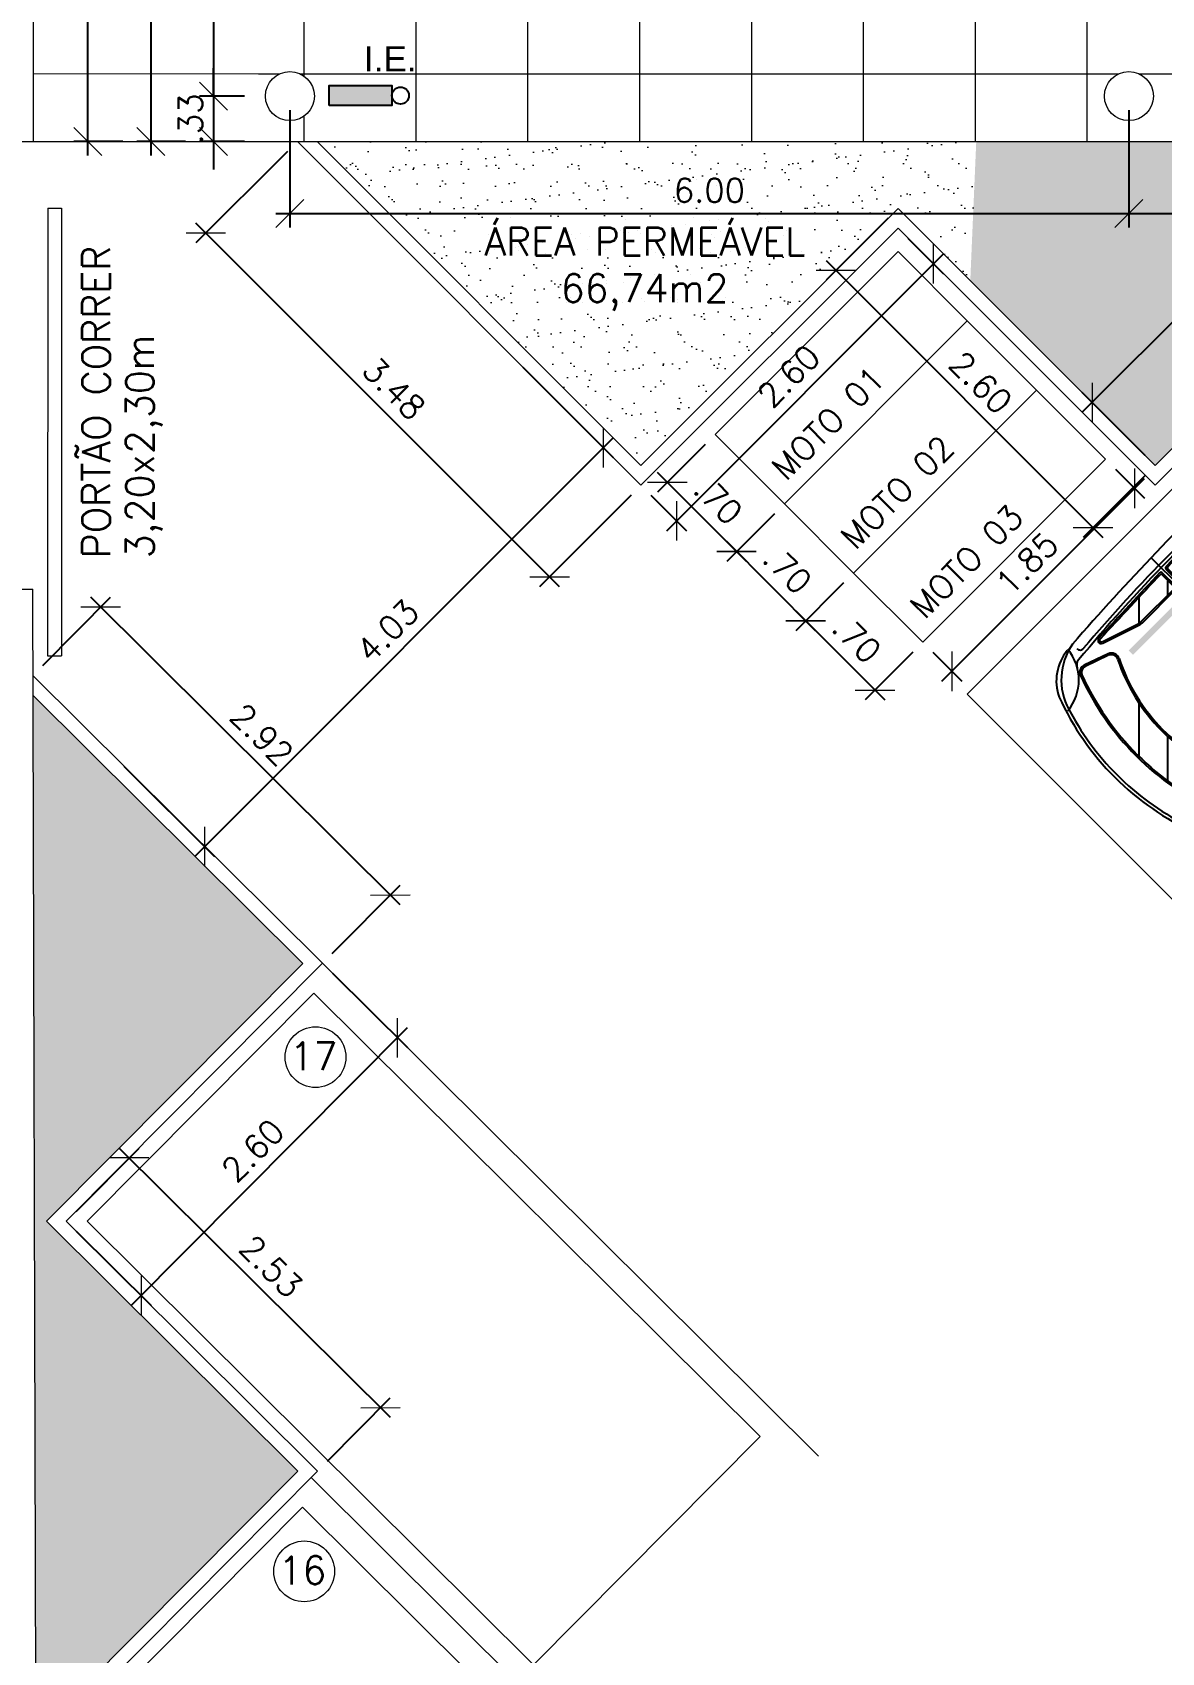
# Model space of a CAD drawing. Header units: millimetres. Extents: x 521 to 1055, y 261 to 520.
# Drawn here: x 530.06 to 538.13, y 475.91 to 487.5 of the extents above; entities that cross this region are included whole.
import ezdxf
from ezdxf.enums import TextEntityAlignment as Align

# ---------------------------------------------------------------- set-up
doc = ezdxf.new("R2010")
doc.units = ezdxf.units.MM
doc.linetypes.add('CONTINU', pattern=[0])
doc.layers.add('0.1', color=8, linetype='Continuous', lineweight=13)
doc.layers.add('layout', color=1, linetype='Continuous')
doc.layers.add('ppci', color=8, linetype='Continuous')
doc.styles.add('ROMANS', font='romans')
doc.styles.get("Standard").update_dxf_attribs({"font": 'romans.shx'})
doc.styles.add('STYLE1', font='sanss___.ttf')
doc.dimstyles.new('Fares Eng - 50', dxfattribs={"dimscale": 2, "dimtxt": 0.085, "dimasz": 0.1, "dimexe": 0.05, "dimexo": 0.05, "dimgap": 0.04, "dimtad": 1, "dimzin": 4, "dimdsep": 46, "dimtxsty": 'ROMANS', "dimblk1": 'OBLIQUE', "dimblk2": 'OBLIQUE', "dimsah": 1, "dimcen": 0.05, "dimdle": 0.05, "dimclrd": 8, "dimclre": 8, "dimclrt": 8, "dimaunit": 1, "dimadec": 0, "dimazin": 0, "dimtfac": 1, "dimtix": 1, "dimtmove": 2, "dimatfit": 0, "dimldrblk": 'OPEN90', "dimfxl": 1, "dimtolj": 1, "dimtzin": 0, "dimarcsym": 0})
pattern_1 = [(37.5, (-0.73825, 0), (-0.008000156, 0.24470662), [0, -0.19304, 0, -0.2159, 0, -0.206375]), (7.5, (-0.73825, 0), (0.22476164, 0.35841255), [0, -0.10414, 0, -0.17399, 0, -0.066675]), (327.5, (-0.89446, 0), (0.395496185, 0.00071859), [0, -0.0635, 0, -0.2286, 0, -0.29845]), (317.5, (-0.89446, 0), (0.38177823, 0.11146466), [0, -0.03175, 0, -0.14986, 0, -0.17145])]

# ---------------------------------------------------------------- blocks, each defined once
blk = doc.blocks.new('_OBLIQUE')
at = {"color": 0, "linetype": 'ByBlock'}
blk.add_line((-0.5, -0.5), (0.5, 0.5), dxfattribs=at)
blk = doc.blocks.new('*D2804')
at = {"layer": '0.1', "color": 8, "linetype": 'CONTINU', "lineweight": -2, "transparency": 16777216}
for p, q in [((531.898, 486.942), (531.898, 486.103)), ((537.898, 486.942), (537.898, 486.103)), ((531.798, 486.203), (537.998, 486.203))]:
    blk.add_line(p, q, dxfattribs=at)
at = {"layer": 'DEFPOINTS', "color": 0, "linetype": 'CONTINU', "lineweight": -2, "transparency": 16777216}
for p in [(531.898, 487.042), (537.898, 487.042), (537.898, 486.203)]:
    blk.add_point(p, dxfattribs=at)
at = {"layer": '0.1', "color": 8, "linetype": 'CONTINU', "lineweight": -2, "transparency": 16777216, "xscale": 0.2, "yscale": 0.2, "zscale": 0.2, "rotation": 180}
blk.add_blockref('_OBLIQUE', (531.898, 486.203), dxfattribs=at)
at = {"layer": '0.1', "color": 8, "linetype": 'CONTINU', "lineweight": -2, "transparency": 16777216, "xscale": 0.2, "yscale": 0.2, "zscale": 0.2}
blk.add_blockref('_OBLIQUE', (537.898, 486.203), dxfattribs=at)
at = {"layer": '0.1', "color": 8, "linetype": 'CONTINU', "transparency": 16777216, "insert": (534.898, 486.368), "char_height": 0.17, "attachment_point": 5, "style": 'ROMANS'}
blk.add_mtext('\\A1;6.00', dxfattribs=at)
blk = doc.blocks.new('_Open90')
at = {"color": 0, "linetype": 'ByBlock', "lineweight": -2}
for p, q in [((0, 0), (-1, 0)), ((-0.5, 0.5), (0, 0)), ((0, 0), (-0.5, -0.5))]:
    blk.add_line(p, q, dxfattribs=at)
blk = doc.blocks.new('*D2805')
at = {"layer": '0.1', "color": 8, "linetype": 'CONTINU', "lineweight": -2, "transparency": 16777216}
for p, q in [((537.898, 486.942), (537.898, 486.103)), ((543.898, 486.942), (543.898, 486.103)), ((537.798, 486.203), (543.998, 486.203))]:
    blk.add_line(p, q, dxfattribs=at)
at = {"layer": 'DEFPOINTS', "color": 0, "linetype": 'CONTINU', "lineweight": -2, "transparency": 16777216}
for p in [(537.898, 487.042), (543.898, 487.042), (543.898, 486.203)]:
    blk.add_point(p, dxfattribs=at)
at = {"layer": '0.1', "color": 8, "linetype": 'CONTINU', "lineweight": -2, "transparency": 16777216, "xscale": 0.2, "yscale": 0.2, "zscale": 0.2, "rotation": 180}
blk.add_blockref('_OBLIQUE', (537.898, 486.203), dxfattribs=at)
at = {"layer": '0.1', "color": 8, "linetype": 'CONTINU', "lineweight": -2, "transparency": 16777216, "xscale": 0.2, "yscale": 0.2, "zscale": 0.2}
blk.add_blockref('_OBLIQUE', (543.898, 486.203), dxfattribs=at)
at = {"layer": '0.1', "color": 8, "linetype": 'CONTINU', "transparency": 16777216, "insert": (540.898, 486.368), "char_height": 0.17, "attachment_point": 5, "style": 'ROMANS'}
blk.add_mtext('\\A1;6.00', dxfattribs=at)
blk = doc.blocks.new('*D2572')
at = {"layer": '0.1', "color": 8, "linetype": 'CONTINU', "lineweight": -2, "transparency": 16777216}
for p, q in [((531.352, 489.817), (531.352, 486.942)), ((531.573, 489.717), (531.252, 489.717)), ((531.573, 487.042), (531.252, 487.042))]:
    blk.add_line(p, q, dxfattribs=at)
at = {"layer": 'DEFPOINTS', "color": 0, "linetype": 'CONTINU', "lineweight": -2, "transparency": 16777216}
for p in [(531.673, 489.717), (531.352, 487.042), (531.673, 487.042)]:
    blk.add_point(p, dxfattribs=at)
at = {"layer": '0.1', "color": 8, "linetype": 'CONTINU', "lineweight": -2, "transparency": 16777216, "xscale": 0.2, "yscale": 0.2, "zscale": 0.2}
for p, rotation in [((531.352, 489.717), 90), ((531.352, 487.042), 270)]:
    blk.add_blockref('_OBLIQUE', p, dxfattribs=dict(at, rotation=rotation))
at = {"layer": '0.1', "color": 8, "linetype": 'CONTINU', "transparency": 16777216, "insert": (531.115, 488.379), "char_height": 0.17, "attachment_point": 5, "rotation": 90, "style": 'ROMANS'}
blk.add_mtext('\\A1;2.68', dxfattribs=at)
blk = doc.blocks.new('*D2573')
at = {"layer": '0.1', "color": 8, "linetype": 'CONTINU', "lineweight": -2, "transparency": 16777216}
for p, q in [((531.352, 487.042), (531.352, 487.242)), ((531.573, 487.042), (531.252, 487.042)), ((531.352, 487.042), (531.352, 486.717)), ((531.573, 486.717), (531.252, 486.717)), ((531.352, 486.717), (531.352, 486.517))]:
    blk.add_line(p, q, dxfattribs=at)
at = {"layer": 'DEFPOINTS', "color": 0, "linetype": 'CONTINU', "lineweight": -2, "transparency": 16777216}
for p in [(531.673, 487.042), (531.352, 486.717), (531.673, 486.717)]:
    blk.add_point(p, dxfattribs=at)
at = {"layer": '0.1', "color": 8, "linetype": 'CONTINU', "lineweight": -2, "transparency": 16777216, "xscale": 0.2, "yscale": 0.2, "zscale": 0.2}
for p, rotation in [((531.352, 487.042), 270), ((531.352, 486.717), 90)]:
    blk.add_blockref('_OBLIQUE', p, dxfattribs=dict(at, rotation=rotation))
at = {"layer": '0.1', "color": 8, "linetype": 'CONTINU', "transparency": 16777216, "insert": (531.187, 486.879), "char_height": 0.17, "attachment_point": 5, "rotation": 90, "style": 'ROMANS'}
blk.add_mtext('\\A1;.33', dxfattribs=at)
blk = doc.blocks.new('*D2579')
at = {"layer": '0.1', "color": 8, "linetype": 'CONTINU', "lineweight": -2, "transparency": 16777216}
for p, q in [((530.903, 489.817), (530.903, 486.617)), ((531.152, 489.717), (530.803, 489.717)), ((531.152, 486.717), (530.803, 486.717))]:
    blk.add_line(p, q, dxfattribs=at)
at = {"layer": 'DEFPOINTS', "color": 0, "linetype": 'CONTINU', "lineweight": -2, "transparency": 16777216}
for p in [(531.252, 489.717), (530.903, 486.717), (531.252, 486.717)]:
    blk.add_point(p, dxfattribs=at)
at = {"layer": '0.1', "color": 8, "linetype": 'CONTINU', "lineweight": -2, "transparency": 16777216, "xscale": 0.2, "yscale": 0.2, "zscale": 0.2}
for p, rotation in [((530.903, 489.717), 90), ((530.903, 486.717), 270)]:
    blk.add_blockref('_OBLIQUE', p, dxfattribs=dict(at, rotation=rotation))
at = {"layer": '0.1', "color": 8, "linetype": 'CONTINU', "transparency": 16777216, "insert": (530.627, 488.483), "char_height": 0.17, "attachment_point": 5, "rotation": 90, "style": 'ROMANS'}
blk.add_mtext('\\A1;3.00', dxfattribs=at)
blk = doc.blocks.new('*D2580')
at = {"layer": '0.1', "color": 8, "linetype": 'CONTINU', "lineweight": -2, "transparency": 16777216}
for p, q in [((530.453, 486.617), (530.453, 504.817)), ((530.703, 504.717), (530.353, 504.717)), ((530.703, 486.717), (530.353, 486.717))]:
    blk.add_line(p, q, dxfattribs=at)
at = {"layer": 'DEFPOINTS', "color": 0, "linetype": 'CONTINU', "lineweight": -2, "transparency": 16777216}
for p in [(530.453, 504.717), (530.803, 504.717), (530.803, 486.717)]:
    blk.add_point(p, dxfattribs=at)
at = {"layer": '0.1', "color": 8, "linetype": 'CONTINU', "lineweight": -2, "transparency": 16777216, "xscale": 0.2, "yscale": 0.2, "zscale": 0.2}
for p, rotation in [((530.453, 504.717), 90), ((530.453, 486.717), 270)]:
    blk.add_blockref('_OBLIQUE', p, dxfattribs=dict(at, rotation=rotation))
at = {"layer": '0.1', "color": 8, "linetype": 'CONTINU', "transparency": 16777216, "insert": (530.288, 495.717), "char_height": 0.17, "attachment_point": 5, "rotation": 90, "style": 'ROMANS'}
blk.add_mtext('\\A1;18.00', dxfattribs=at)
blk = doc.blocks.new('*D2995')
at = {"layer": '0.1', "color": 8, "linetype": 'CONTINU', "lineweight": -2, "transparency": 16777216}
for p, q in [((536.177, 486.169), (535.733, 485.725)), ((535.733, 485.866), (537.713, 483.886)), ((538.015, 484.33), (537.571, 483.886))]:
    blk.add_line(p, q, dxfattribs=at)
at = {"layer": 'DEFPOINTS', "color": 0, "linetype": 'CONTINU', "lineweight": -2, "transparency": 16777216}
for p in [(536.247, 486.239), (538.086, 484.401), (537.642, 483.957)]:
    blk.add_point(p, dxfattribs=at)
at = {"layer": '0.1', "color": 8, "linetype": 'CONTINU', "lineweight": -2, "transparency": 16777216, "xscale": 0.2, "yscale": 0.2, "zscale": 0.2}
for p, rotation in [((535.804, 485.796), 135.0000000000009), ((537.642, 483.957), 315.0000000000009)]:
    blk.add_blockref('_OBLIQUE', p, dxfattribs=dict(at, rotation=rotation))
at = {"layer": '0.1', "color": 8, "linetype": 'CONTINU', "transparency": 16777216, "insert": (536.839, 484.993), "char_height": 0.17, "attachment_point": 5, "rotation": 315, "style": 'ROMANS'}
blk.add_mtext('\\A1;2.60', dxfattribs=at)
blk = doc.blocks.new('*D2996')
at = {"layer": '0.1', "color": 8, "linetype": 'CONTINU', "lineweight": -2, "transparency": 16777216}
for p, q in [((537.565, 484.781), (539.545, 486.76)), ((539.854, 486.31), (539.403, 486.76)), ((538.015, 484.472), (537.565, 484.922))]:
    blk.add_line(p, q, dxfattribs=at)
at = {"layer": 'DEFPOINTS', "color": 0, "linetype": 'CONTINU', "lineweight": -2, "transparency": 16777216}
for p in [(539.474, 486.69), (539.924, 486.239), (538.086, 484.401)]:
    blk.add_point(p, dxfattribs=at)
at = {"layer": '0.1', "color": 8, "linetype": 'CONTINU', "lineweight": -2, "transparency": 16777216, "xscale": 0.2, "yscale": 0.2, "zscale": 0.2}
for p, rotation in [((539.474, 486.69), 44.99999999999735), ((537.635, 484.851), 224.9999999999974)]:
    blk.add_blockref('_OBLIQUE', p, dxfattribs=dict(at, rotation=rotation))
at = {"layer": '0.1', "color": 8, "linetype": 'CONTINU', "transparency": 16777216, "insert": (538.438, 485.887), "char_height": 0.17, "attachment_point": 5, "rotation": 45, "style": 'ROMANS'}
blk.add_mtext('\\A1;2.60', dxfattribs=at)
blk = doc.blocks.new('Car')
at = {"layer": 'layout', "color": 8}
for p, q in [((-44.4, -116.8), (-45.5, -110.7)), ((-42.5, -116.4), (-43.6, -110.2)), ((-41.1, -116), (-42, -109.8)), ((-39.1, -115.6), (-40.1, -109.4)), ((-37.2, -115.2), (-38.1, -108.9)), ((-35.8, -114.9), (-36.5, -108.6)), ((-33.8, -114.5), (-34.6, -108.2)), ((-31.8, -114.1), (-32.6, -107.8)), ((-30.4, -113.9), (-31, -107.6)), ((-28.4, -113.5), (-29, -107.4)), ((-26.4, -113.2), (-27.1, -107.2)), ((-25, -113), (-25.5, -107)), ((-23, -112.8), (-23.5, -106.4)), ((-21.2, -112.5), (-21.3, -106.1)), ((-19.2, -112.3), (-19.3, -105.9)), ((-17.2, -112.1), (-17.4, -105.7)), ((-15.7, -111.9), (-15.7, -105.5)), ((-13.7, -111.8), (-13.7, -105.3)), ((-11.7, -111.6), (-11.7, -105.2)), ((-9.7, -111.5), (-9.7, -105.1)), ((-7.7, -111.4), (-7.7, -105)), ((-5.7, -111.3), (-5.7, -104.9)), ((-3.7, -111.3), (-3.7, -104.8)), ((3.7, -111.3), (3.7, -104.8)), ((5.7, -111.3), (5.7, -104.9)), ((7.7, -111.4), (7.7, -105)), ((9.7, -111.5), (9.7, -105.1)), ((11.7, -111.6), (11.7, -105.2)), ((13.7, -111.8), (13.7, -105.3)), ((15.7, -111.9), (15.7, -105.5)), ((17.2, -112.1), (17.4, -105.7)), ((19.2, -112.3), (19.3, -105.9)), ((21.2, -112.5), (21.3, -106.1)), ((23, -112.8), (23.5, -106.4)), ((25, -113), (25.5, -107)), ((26.4, -113.2), (27.1, -107.2)), ((28.4, -113.5), (29, -107.4)), ((30.4, -113.9), (31, -107.6)), ((31.8, -114.1), (32.6, -107.8)), ((33.8, -114.5), (34.6, -108.2)), ((35.8, -114.9), (36.5, -108.6)), ((37.2, -115.2), (38.1, -108.9)), ((39.1, -115.6), (40.1, -109.4)), ((41.1, -116), (42, -109.8)), ((42.5, -116.4), (43.6, -110.2)), ((44.4, -116.8), (45.5, -110.7)), ((25.2, -163.1), (-22.1, -115.7)), ((39.6, -148.7), (5.2, -114.3)), ((63.1, -148), (32.6, -117.5)), ((-53.8, -202.9), (-70.4, -128.8)), ((-15.9, -179.3), (-66, -129.1)), ((-8.4, -174.6), (-58.2, -124.8)), ((53.8, -202.9), (70.4, -128.8)), ((-70.4, -149.4), (-70.5, -140)), ((-69.4, -149.1), (-69.5, -139.9)), ((-68.4, -148.9), (-68.7, -139.9)), ((-67.3, -131.9), (-57, -183.8)), ((-66.3, -131.7), (-56.1, -183.6)), ((56.1, -183.6), (66.3, -131.7)), ((57, -183.8), (67.3, -131.9)), ((68.4, -148.9), (68.7, -139.9)), ((69.4, -149.1), (69.5, -139.9)), ((70.4, -149.4), (70.5, -140)), ((-72.4, -154), (-71.3, -150.4)), ((-71.4, -149.7), (-71.5, -143.3)), ((72.4, -154), (71.3, -150.4)), ((71.4, -149.7), (71.5, -143.3)), ((-86.3, -160.6), (-73.2, -154.7)), ((-56.9, -198.5), (-67, -155.8)), ((-55.9, -198.3), (-66, -155.6)), ((55.9, -198.3), (66, -155.6)), ((56.9, -198.5), (67, -155.8)), ((86.3, -160.6), (73.2, -154.7)), ((44.8, -182.6), (43.4, -181.3)), ((-56.8, -200.2), (-68.8, -188.2)), ((-56.8, -237.2), (-56.8, -199.5)), ((-55.8, -237.2), (-55.8, -199.5)), ((55.8, -237.2), (55.8, -199.5)), ((56.8, -237.2), (56.8, -199.5)), ((69.3, -207.1), (57.6, -195.4)), ((-53.8, -238.7), (-53.8, -203.1)), ((53.8, -238.7), (53.8, -203.1)), ((-56.8, -227.8), (-69.3, -215.2)), ((-80.7, -239.7), (-54.8, -239.7)), ((-68.3, -237.2), (-69.2, -236.3)), ((-69.1, -237.2), (-56.8, -237.2)), ((-69.1, -238.2), (-56.8, -238.2)), ((-56.8, -241.4), (-69, -241.4)), ((80.7, -239.7), (54.8, -239.7)), ((69.1, -237.2), (56.8, -237.2)), ((69.1, -238.2), (56.8, -238.2)), ((56.8, -241.4), (69, -241.4)), ((-56.8, -242.4), (-69, -242.4)), ((-56.8, -248.7), (-62.9, -242.6)), ((-56.8, -272.4), (-56.8, -242.4)), ((-55.8, -272.4), (-55.8, -242.4)), ((55.8, -272.4), (55.8, -242.4)), ((56.8, -242.4), (69, -242.4)), ((56.8, -272.4), (56.8, -242.4)), ((68.3, -263.5), (56.8, -251.9)), ((-57, -273.8), (-68.3, -262.5)), ((-65.1, -298.3), (-57, -273.6)), ((-64.2, -298.6), (-56, -273.9)), ((64.2, -298.6), (56, -273.9)), ((65.1, -298.3), (57, -273.6)), ((-57.2, -300.9), (-62.7, -316.3)), ((-56.3, -301.3), (-61.8, -316.6)), ((61.9, -318.8), (44.9, -301.8)), ((61.8, -316.6), (56.3, -301.3)), ((62.7, -316.3), (57.2, -300.9)), ((1.6, -332.4), (-21.8, -309)), ((25.1, -330.6), (5.5, -311)), ((42.5, -327), (25.2, -309.8))]:
    blk.add_line(p, q, dxfattribs=at)
for centre, radius, start, end in [((-7.8, -326.7), 326.8, 88.6351, 95.7726), ((7.8, -326.7), 326.8, 84.2274, 91.3649), ((-34.3, -38.3), 32.9, 86.5625, 164.4958), ((-69, 10.4), 40, 274.3393, 336.719), ((-25.6, -41.2), 42.5, 111.779, 161.6544), ((122.7, -124.6), 188.5, 142.4297, 176.6237), ((155.6, -136.8), 222.3, 145.0929, 173.9605), ((-40.2, -4.5), 3, 97.674, 111.779), ((-10, -339.3), 334.6, 88.282, 93.8135), ((10.1, 328.4), 336.5, 262.7695, 268.2851), ((10, -339.3), 334.6, 86.1865, 91.718), ((-10.1, 328.4), 336.5, 271.7149, 277.2305), ((-155.6, -136.8), 222.3, 6.0395, 34.9071), ((-122.7, -124.6), 188.5, 3.3763, 37.5703), ((69, 10.4), 40, 203.281, 265.6607), ((34.3, -38.3), 32.9, 15.5042, 93.4375), ((40.2, -4.5), 3, 68.221, 82.326), ((25.6, -41.2), 42.5, 18.3456, 68.221), ((866.8, -205.6), 949.5, 169.2081, 175.3433), ((-866.8, -205.6), 949.5, 4.6567, 10.7919), ((0.5, -286.5), 183.7, 90, 115.0781), ((-0.5, -286.5), 183.7, 64.9219, 90), ((-77.8, -119.2), 1, 174.7727, 295.0781), ((-64.4, -113.6), 1, 172.7258, 290.5969), ((0, -280.4), 167.2, 90.0065, 112.6232), ((0, -280.4), 166.2, 90.0085, 112.6252), ((0, -280.4), 167.2, 67.3768, 89.9935), ((0, -280.4), 166.2, 67.3768, 89.9935), ((64.4, -113.6), 1, 249.4031, 7.2742), ((77.8, -119.2), 1, 244.9219, 5.2273), ((1565.6, -198.2), 1646.7, 177.6205, 178.0972), ((-75, -129.5), 4.65, 8.7491, 183.5185), ((-62.4, -130.8), 5, 111.9536, 193.3017), ((-62.4, -130.8), 4, 111.9536, 193.5543), ((62.4, -130.8), 4.01, 346.5287, 68.1294), ((62.4, -130.8), 5, 346.6983, 68.0464), ((75, -129.5), 4.65, 356.4815, 171.2509), ((-1565.6, -198.2), 1646.7, 1.9028, 2.3795), ((-67, -159.1), 20.4, 115.2032, 181.9349), ((-74.5, -143.4), 3, 0.889, 115.2032), ((-72.5, -140.1), 1, 0.889, 98.0676), ((-71.5, -140), 1, 0.889, 95.2234), ((-70.5, -139.9), 1, 0.889, 92.3899), ((-69.7, -139.9), 1, 2.0031, 90.1843), ((69.7, -139.9), 1, 89.8157, 177.9969), ((70.5, -139.9), 1, 87.6101, 179.111), ((71.5, -140), 1, 84.7766, 179.111), ((72.5, -140.1), 1, 81.9324, 179.111), ((74.5, -143.4), 3, 64.7968, 179.111), ((67, -159.1), 20.4, 358.0651, 64.7968), ((-94.9, -128.7), 32, 283.4706, 317.3927), ((940.7, -224.1), 1014.7, 175.8385, 184.8151), ((936.4, -221.1), 1008.4, 175.9397, 185.4333), ((-72.4, -149.7), 1, 287.9404, 0.889), ((-71.4, -149.4), 1, 285.265, 0.889), ((-70.4, -149.1), 1, 282.6212, 0.889), ((-69.4, -148.9), 1, 280.1196, 2.0031), ((-936.4, -221.1), 1008.4, 354.5667, 4.0603), ((69.4, -148.9), 1, 177.9969, 259.8804), ((70.4, -149.1), 1, 179.111, 257.3788), ((71.4, -149.4), 1, 179.111, 254.735), ((-940.7, -224.1), 1014.7, 355.1849, 4.1615), ((94.9, -128.7), 32, 222.6073, 256.5294), ((72.4, -149.7), 1, 179.111, 252.0596), ((-86.5, -159.6), 1, 193.8166, 282.2331), ((1565.6, -198.2), 1646.7, 178.6017, 183.9759), ((770.4, -218.9), 840.8, 175.6929, 181.2505), ((770.4, -218.9), 839.8, 175.6943, 181.2501), ((-67, -155.8), 1, 13.3017, 174.5453), ((67, -155.8), 1, 5.4547, 166.6983), ((-770.4, -218.9), 839.8, 358.7499, 4.3057), ((-770.4, -218.9), 840.8, 358.7495, 4.3071), ((73.4, -153.7), 1, 196.4299, 257.7669), ((-1565.6, -198.2), 1646.7, 356.0241, 1.3983), ((86.5, -159.6), 1, 257.7669, 346.1834), ((0, -345), 166.5, 90, 107.8184), ((0, -345), 165.5, 90, 107.8184), ((0, -345), 166.5, 72.1816, 90), ((0, -345), 165.5, 72.1816, 90), ((-52.2, -182.7), 5, 193.3017, 287.8184), ((-52.2, -182.7), 4, 193.5543, 287.8184), ((52.2, -182.7), 5, 252.1816, 346.6983), ((52.2, -182.7), 4, 252.1816, 346.4457), ((-60.8, -199.5), 4, 360, 13.3017), ((-60.8, -199.5), 5, 0, 13.3017), ((60.8, -199.5), 5, 166.6983, 180), ((60.8, -199.5), 4, 166.6983, 180), ((-54.8, -203.1), 1, 0, 13.3017), ((54.8, -203.1), 1, 166.6983, 180), ((-69.1, -237.2), 1, 181.5835, 270), ((-69, -242.4), 1, 90, 181.1066), ((-56.8, -237.2), 1, 270, 0), ((-56.8, -242.4), 1, 0, 90), ((-54.8, -238.7), 1, 270, 0), ((54.8, -238.7), 1, 180, 270), ((56.8, -237.2), 1, 180, 270), ((56.8, -242.4), 1, 90, 180), ((69, -242.4), 1, 358.8934, 90), ((69.1, -237.2), 1, 270, 358.4165), ((9004.6, 48.7), 9079.4, 181.83701, 182.18864), ((9004.6, 48.7), 9078.4, 181.83709, 182.18858), ((-9004.6, 48.7), 9078.4, 357.81142, 358.16291), ((-9004.6, 48.7), 9079.4, 357.81136, 358.16299), ((-60.8, -272.4), 4, 341.6525, 360), ((-60.8, -272.4), 5, 341.6525, 360), ((60.8, -272.4), 5, 180, 198.3475), ((60.8, -272.4), 4, 180, 198.3475), ((-66.1, -298), 2, 183.0738, 341.6525), ((-66.1, -298), 1, 183.4405, 341.6525), ((-52.5, -302.6), 5, 63.1357, 160.3462), ((-52.5, -302.6), 4, 63.1357, 160.3462), ((0, -198.9), 112.2, 243.1357, 270), ((0, -198.9), 111.2, 243.1357, 270), ((0, -198.9), 111.2, 270, 296.8643), ((0, -198.9), 112.2, 270, 296.8643), ((52.5, -302.6), 5, 19.6538, 116.8643), ((52.5, -302.6), 4, 19.6538, 116.8643), ((66.1, -298), 2, 198.3475, 356.9262), ((66.1, -298), 1, 198.3475, 356.5595), ((-73.3, -309.4), 3, 270, 5.5819), ((73.3, -309.4), 3, 174.4181, 270), ((-39.1, -305.6), 38.6, 190.1502, 253.6248), ((-79.7, -346.5), 30, 5.2584, 84.7128), ((-46.8, -314.4), 30, 185.5819, 244.441), ((-62.6, -316.1), 5, 185.4333, 247.7979), ((-58, -317.9), 5, 160.3462, 249.5059), ((-58, -317.9), 4, 160.3462, 249.5059), ((0, -162.8), 169.6, 249.5059, 270), ((0, -162.8), 169.6, 270, 290.4941), ((79.7, -346.5), 30, 95.2872, 174.7416), ((39.1, -305.6), 38.6, 286.3752, 349.8498), ((58, -317.9), 4, 290.4941, 19.6538), ((58, -317.9), 5, 290.4941, 19.6538), ((46.8, -314.4), 30, 295.559, 354.4181), ((62.6, -316.1), 5, 292.2021, 354.5667), ((0, -162.8), 170.6, 249.5059, 270), ((0, -162.8), 170.6, 270, 290.4941), ((0, -181.6), 170.6, 249.5059, 270), ((0, -181.6), 168.6, 252.2391, 270), ((0, -181.6), 170.6, 270, 290.4941), ((0, -181.6), 168.6, 270, 287.7609)]:
    blk.add_arc(centre, radius, start, end, dxfattribs=at)
for points in [[(-49.6, -290.4), (-45.8, -290.4), (-49.6, -194), (-45.8, -194)], [(49.6, -290.4), (45.8, -290.4), (49.6, -194), (45.8, -194)]]:
    blk.add_solid(points, dxfattribs=at)
blk = doc.blocks.new('ÁREA')
for p in [(0.00005, 0.003762), (0, 0)]:
    blk.add_attdef('COMPARTIMENTO', text='', height=0.0025).set_placement(p, align=Align.CENTER)
at = {"color": 1}
for p in [(-0.00005, -0.003762), (-0.000099, -0.007523)]:
    blk.add_attdef('ÁREA', text='', height=0.002, dxfattribs=at).set_placement(p, align=Align.CENTER)
blk = doc.blocks.new('*D3026')
at = {"layer": '0.1', "color": 8, "linetype": 'CONTINU', "lineweight": -2, "transparency": 16777216}
for p, q in [((536.318, 486.027), (536.573, 485.772)), ((534.593, 483.934), (536.573, 485.914)), ((534.48, 484.189), (534.734, 483.934))]:
    blk.add_line(p, q, dxfattribs=at)
at = {"layer": 'DEFPOINTS', "color": 0, "linetype": 'CONTINU', "lineweight": -2, "transparency": 16777216}
for p in [(536.247, 486.098), (536.502, 485.843), (534.409, 484.259)]:
    blk.add_point(p, dxfattribs=at)
at = {"layer": '0.1', "color": 8, "linetype": 'CONTINU', "lineweight": -2, "transparency": 16777216, "xscale": 0.2, "yscale": 0.2, "zscale": 0.2}
for p, rotation in [((536.502, 485.843), 44.99999999999735), ((534.664, 484.005), 224.9999999999974)]:
    blk.add_blockref('_OBLIQUE', p, dxfattribs=dict(at, rotation=rotation))
at = {"layer": '0.1', "color": 8, "linetype": 'CONTINU', "transparency": 16777216, "insert": (535.466, 485.041), "char_height": 0.17, "attachment_point": 5, "rotation": 45, "style": 'ROMANS'}
blk.add_mtext('\\A1;2.60', dxfattribs=at)
blk = doc.blocks.new('*D3027')
at = {"layer": '0.1', "color": 8, "linetype": 'CONTINU', "lineweight": -2, "transparency": 16777216}
for p, q in [((531.881, 486.646), (531.226, 485.992)), ((533.825, 483.534), (531.226, 486.133)), ((534.338, 484.189), (533.684, 483.534))]:
    blk.add_line(p, q, dxfattribs=at)
at = {"layer": 'DEFPOINTS', "color": 0, "linetype": 'CONTINU', "lineweight": -2, "transparency": 16777216}
for p in [(531.951, 486.717), (531.297, 486.063), (534.409, 484.259)]:
    blk.add_point(p, dxfattribs=at)
at = {"layer": '0.1', "color": 8, "linetype": 'CONTINU', "lineweight": -2, "transparency": 16777216, "xscale": 0.2, "yscale": 0.2, "zscale": 0.2}
for p, rotation in [((531.297, 486.063), 134.9999999999954), ((533.755, 483.605), 314.9999999999954)]:
    blk.add_blockref('_OBLIQUE', p, dxfattribs=dict(at, rotation=rotation))
at = {"layer": '0.1', "color": 8, "linetype": 'CONTINU', "transparency": 16777216, "insert": (532.642, 484.951), "char_height": 0.17, "attachment_point": 5, "rotation": 315, "style": 'ROMANS'}
blk.add_mtext('\\A1;3.48', dxfattribs=at)
blk = doc.blocks.new('*D3028')
at = {"layer": '0.1', "color": 8, "linetype": 'CONTINU', "lineweight": -2, "transparency": 16777216}
for p, q in [((533.564, 485.104), (534.211, 484.457)), ((531.217, 481.604), (534.211, 484.598)), ((530.711, 482.251), (531.358, 481.604))]:
    blk.add_line(p, q, dxfattribs=at)
at = {"layer": 'DEFPOINTS', "color": 0, "linetype": 'CONTINU', "lineweight": -2, "transparency": 16777216}
for p in [(533.494, 485.175), (534.141, 484.528), (530.641, 482.322)]:
    blk.add_point(p, dxfattribs=at)
at = {"layer": '0.1', "color": 8, "linetype": 'CONTINU', "lineweight": -2, "transparency": 16777216, "xscale": 0.2, "yscale": 0.2, "zscale": 0.2}
for p, rotation in [((534.141, 484.528), 44.99999999999429), ((531.288, 481.675), 224.9999999999943)]:
    blk.add_blockref('_OBLIQUE', p, dxfattribs=dict(at, rotation=rotation))
at = {"layer": '0.1', "color": 8, "linetype": 'CONTINU', "transparency": 16777216, "insert": (532.597, 483.218), "char_height": 0.17, "attachment_point": 5, "rotation": 45, "style": 'ROMANS'}
blk.add_mtext('\\A1;4.03', dxfattribs=at)
blk = doc.blocks.new('*D3029')
at = {"layer": '0.1', "color": 8, "linetype": 'CONTINU', "lineweight": -2, "transparency": 16777216}
for p, q in [((530.13, 482.97), (530.615, 483.458)), ((532.687, 481.258), (530.474, 483.458)), ((532.201, 480.912), (532.686, 481.4))]:
    blk.add_line(p, q, dxfattribs=at)
at = {"layer": 'DEFPOINTS', "color": 0, "linetype": 'CONTINU', "lineweight": -2, "transparency": 16777216}
for p in [(530.545, 483.387), (530.059, 482.899), (532.131, 480.841)]:
    blk.add_point(p, dxfattribs=at)
at = {"layer": '0.1', "color": 8, "linetype": 'CONTINU', "lineweight": -2, "transparency": 16777216, "xscale": 0.2, "yscale": 0.2, "zscale": 0.2}
for p, rotation in [((530.545, 483.387), 135.1790385822002), ((532.616, 481.329), 315.1790385822002)]:
    blk.add_blockref('_OBLIQUE', p, dxfattribs=dict(at, rotation=rotation))
at = {"layer": '0.1', "color": 8, "linetype": 'CONTINU', "transparency": 16777216, "insert": (531.697, 482.475), "char_height": 0.17, "attachment_point": 5, "rotation": 315.179, "style": 'ROMANS'}
blk.add_mtext('\\A1;2.92', dxfattribs=at)
blk = doc.blocks.new('*D3030')
at = {"layer": '0.1', "color": 8, "linetype": 'CONTINU', "lineweight": -2, "transparency": 16777216}
for p, q in [((532.202, 480.77), (532.738, 480.238)), ((532.737, 480.379), (530.763, 478.393)), ((530.369, 478.926), (530.905, 478.394))]:
    blk.add_line(p, q, dxfattribs=at)
at = {"layer": 'DEFPOINTS', "color": 0, "linetype": 'CONTINU', "lineweight": -2, "transparency": 16777216}
for p in [(532.131, 480.841), (530.298, 478.996), (530.834, 478.464)]:
    blk.add_point(p, dxfattribs=at)
at = {"layer": '0.1', "color": 8, "linetype": 'CONTINU', "lineweight": -2, "transparency": 16777216, "xscale": 0.2, "yscale": 0.2, "zscale": 0.2}
for p, rotation in [((532.667, 480.308), 45.17903858219972), ((530.834, 478.464), 225.1790385821997)]:
    blk.add_blockref('_OBLIQUE', p, dxfattribs=dict(at, rotation=rotation))
at = {"layer": '0.1', "color": 8, "linetype": 'CONTINU', "transparency": 16777216, "insert": (531.633, 479.503), "char_height": 0.17, "attachment_point": 5, "rotation": 45.179, "style": 'ROMANS'}
blk.add_mtext('\\A1;2.60', dxfattribs=at)
blk = doc.blocks.new('*D3031')
at = {"layer": '0.1', "color": 8, "linetype": 'CONTINU', "lineweight": -2, "transparency": 16777216}
for p, q in [((530.369, 479.067), (530.819, 479.52)), ((532.617, 477.592), (530.677, 479.52)), ((532.166, 477.281), (532.616, 477.733))]:
    blk.add_line(p, q, dxfattribs=at)
at = {"layer": 'DEFPOINTS', "color": 0, "linetype": 'CONTINU', "lineweight": -2, "transparency": 16777216}
for p in [(530.748, 479.449), (530.298, 478.996), (532.096, 477.21)]:
    blk.add_point(p, dxfattribs=at)
at = {"layer": '0.1', "color": 8, "linetype": 'CONTINU', "lineweight": -2, "transparency": 16777216, "xscale": 0.2, "yscale": 0.2, "zscale": 0.2}
for p, rotation in [((530.748, 479.449), 135.1790385822019), ((532.546, 477.663), 315.1790385822018)]:
    blk.add_blockref('_OBLIQUE', p, dxfattribs=dict(at, rotation=rotation))
at = {"layer": '0.1', "color": 8, "linetype": 'CONTINU', "transparency": 16777216, "insert": (531.763, 478.673), "char_height": 0.17, "attachment_point": 5, "rotation": 315.179, "style": 'ROMANS'}
blk.add_mtext('\\A1;2.53', dxfattribs=at)
blk = doc.blocks.new('*D3626')
at = {"layer": '0.1', "color": 8, "linetype": 'CONTINU', "lineweight": -2, "transparency": 16777216}
for p, q in [((534.868, 484.551), (534.527, 484.209)), ((535.163, 483.714), (534.527, 484.351)), ((535.363, 484.056), (535.022, 483.714))]:
    blk.add_line(p, q, dxfattribs=at)
at = {"layer": 'DEFPOINTS', "color": 0, "linetype": 'CONTINU', "lineweight": -2, "transparency": 16777216}
for p in [(534.939, 484.622), (534.597, 484.28), (535.434, 484.127)]:
    blk.add_point(p, dxfattribs=at)
at = {"layer": '0.1', "color": 8, "linetype": 'CONTINU', "lineweight": -2, "transparency": 16777216, "xscale": 0.2, "yscale": 0.2, "zscale": 0.2}
for p, rotation in [((534.597, 484.28), 135), ((535.092, 483.785), 315)]:
    blk.add_blockref('_OBLIQUE', p, dxfattribs=dict(at, rotation=rotation))
at = {"layer": '0.1', "color": 8, "linetype": 'CONTINU', "lineweight": -2, "transparency": 16777216, "insert": (534.962, 484.149), "char_height": 0.17, "attachment_point": 5, "rotation": 315, "style": 'ROMANS'}
blk.add_mtext('\\A1;.70', dxfattribs=at)
blk = doc.blocks.new('*D3627')
at = {"layer": '0.1', "color": 8, "linetype": 'CONTINU', "lineweight": -2, "transparency": 16777216}
for p, q in [((535.363, 484.056), (535.022, 483.714)), ((535.658, 483.219), (535.022, 483.856)), ((535.858, 483.561), (535.517, 483.219))]:
    blk.add_line(p, q, dxfattribs=at)
at = {"layer": 'DEFPOINTS', "color": 0, "linetype": 'CONTINU', "lineweight": -2, "transparency": 16777216}
for p in [(535.434, 484.127), (535.092, 483.785), (535.929, 483.632)]:
    blk.add_point(p, dxfattribs=at)
at = {"layer": '0.1', "color": 8, "linetype": 'CONTINU', "lineweight": -2, "transparency": 16777216, "xscale": 0.2, "yscale": 0.2, "zscale": 0.2}
for p, rotation in [((535.092, 483.785), 135), ((535.587, 483.29), 315)]:
    blk.add_blockref('_OBLIQUE', p, dxfattribs=dict(at, rotation=rotation))
at = {"layer": '0.1', "color": 8, "linetype": 'CONTINU', "lineweight": -2, "transparency": 16777216, "insert": (535.457, 483.654), "char_height": 0.17, "attachment_point": 5, "rotation": 315, "style": 'ROMANS'}
blk.add_mtext('\\A1;.70', dxfattribs=at)
blk = doc.blocks.new('*D3628')
at = {"layer": '0.1', "color": 8, "linetype": 'CONTINU', "lineweight": -2, "transparency": 16777216}
for p, q in [((535.858, 483.561), (535.517, 483.219)), ((535.517, 483.361), (536.153, 482.724)), ((536.353, 483.066), (536.012, 482.724))]:
    blk.add_line(p, q, dxfattribs=at)
at = {"layer": 'DEFPOINTS', "color": 0, "linetype": 'CONTINU', "lineweight": -2, "transparency": 16777216}
for p in [(535.929, 483.632), (536.424, 483.137), (536.082, 482.795)]:
    blk.add_point(p, dxfattribs=at)
at = {"layer": '0.1', "color": 8, "linetype": 'CONTINU', "lineweight": -2, "transparency": 16777216, "xscale": 0.2, "yscale": 0.2, "zscale": 0.2}
for p, rotation in [((535.587, 483.29), 135), ((536.082, 482.795), 315)]:
    blk.add_blockref('_OBLIQUE', p, dxfattribs=dict(at, rotation=rotation))
at = {"layer": '0.1', "color": 8, "linetype": 'CONTINU', "lineweight": -2, "transparency": 16777216, "insert": (535.952, 483.159), "char_height": 0.17, "attachment_point": 5, "rotation": 315, "style": 'ROMANS'}
blk.add_mtext('\\A1;.70', dxfattribs=at)
blk = doc.blocks.new('*D3629')
at = {"layer": '0.1', "color": 8, "linetype": 'CONTINU', "lineweight": -2, "transparency": 16777216}
for p, q in [((536.561, 482.858), (538.011, 484.308)), ((537.803, 484.374), (538.011, 484.166)), ((536.495, 483.066), (536.703, 482.858))]:
    blk.add_line(p, q, dxfattribs=at)
at = {"layer": 'DEFPOINTS', "color": 0, "linetype": 'CONTINU', "lineweight": -2, "transparency": 16777216}
for p in [(537.732, 484.445), (537.94, 484.237), (536.424, 483.137)]:
    blk.add_point(p, dxfattribs=at)
at = {"layer": '0.1', "color": 8, "linetype": 'CONTINU', "lineweight": -2, "transparency": 16777216, "xscale": 0.2, "yscale": 0.2, "zscale": 0.2}
for p, rotation in [((537.94, 484.237), 45.00000000000125), ((536.632, 482.929), 225.0000000000013)]:
    blk.add_blockref('_OBLIQUE', p, dxfattribs=dict(at, rotation=rotation))
at = {"layer": '0.1', "color": 8, "linetype": 'CONTINU', "lineweight": -2, "transparency": 16777216, "insert": (537.169, 483.7), "char_height": 0.17, "attachment_point": 5, "rotation": 45, "style": 'ROMANS'}
blk.add_mtext('\\A1;1.85', dxfattribs=at)

msp = doc.modelspace()

# ---------------------------------------------------------------- hatches: boundary and pattern name
at = {"layer": '0.1', "linetype": 'CONTINU'}
h = msp.add_hatch(dxfattribs=at)
h.set_pattern_fill('_USER', color=8, scale=0.8, style=0, double=1, pattern_type=0)
h.set_pattern_definition([(0, (0, 0), (0, 0.8), []), (90, (0, 0), (-0.8, 5e-17), [])])
h.paths.add_polyline_path([(554.66741, 489.71692), (554.32327, 489.71692), (554.22327, 489.71692), (551.62327, 489.71692), (551.52327, 489.71692), (550.27327, 489.71692), (550.02327, 489.71692), (549.97327, 489.71692), (549.72327, 489.71692), (548.37077, 489.71692), (548.22077, 489.71692), (546.84827, 489.71692), (546.74827, 489.71692), (545.38577, 489.71692), (545.28577, 489.71692), (543.92327, 489.71692), (543.77327, 489.71692), (542.41077, 489.71692), (542.31077, 489.71692), (540.94827, 489.71692), (540.84827, 489.71692), (539.48577, 489.71692), (539.38577, 489.71692), (538.07327, 489.71692), (538.02327, 489.71692), (537.87327, 489.71692), (537.82327, 489.71692), (536.51077, 489.71692), (536.41077, 489.71692), (534.97327, 489.71692), (534.87327, 489.71692), (533.37327, 489.71692), (533.12327, 489.71692), (532.12327, 489.71692), (531.77327, 489.71692), (531.67327, 489.71692), (531.67327, 486.71692), (554.66741, 486.71692)])
h.paths.add_polyline_path([(544.07327, 487.04192, -1), (543.72327, 487.04192, -1)], flags=16)
h.paths.add_polyline_path([(542.20538, 489.32695, -1), (542.68467, 489.32695, -1)], flags=16)
h.paths.add_polyline_path([(546.60054, 489.32695, -1), (547.07983, 489.32695, -1)], flags=16)
h.paths.add_polyline_path([(550.07327, 487.04192, -1), (549.72327, 487.04192, -1)], flags=16)
h.paths.add_polyline_path([(538.07327, 487.04192, -1), (537.72327, 487.04192, -1)], flags=16)
h.paths.add_polyline_path([(551.3646, 489.32695, -1), (551.84389, 489.32695, -1)], flags=16)
h.paths.add_polyline_path([(534.64435, 489.32695, -1), (535.12364, 489.32695, -1)], flags=16)
h.paths.add_polyline_path([(532.07327, 487.04192, -1), (531.72327, 487.04192, -1)], flags=16)
h.paths.add_polyline_path([(552.02235, 487.28978), (553.41759, 487.28978), (553.41759, 487.64692), (552.02235, 487.64692)], flags=24)
h.paths.add_polyline_path([(550.7891, 487.61285), (554.6641, 487.61285), (554.6641, 487.98785), (550.7891, 487.98785)], flags=24)
h.paths.add_polyline_path([(532.28279, 489.21367), (532.96375, 489.21367), (532.96375, 488.91367), (532.28279, 488.91367)], flags=24)
h.paths.add_polyline_path([(531.64351, 489.21367), (532.15303, 489.21367), (532.15303, 488.91367), (531.64351, 488.91367)], flags=9)
h.paths.add_polyline_path([(533.04351, 489.21367), (533.55303, 489.21367), (533.55303, 488.91367), (533.04351, 488.91367)], flags=24)
h.paths.add_polyline_path([(535.26851, 489.21367), (535.97803, 489.21367), (535.97803, 488.91367), (535.26851, 488.91367)], flags=24)
h.paths.add_polyline_path([(537.69351, 489.21367), (538.20303, 489.21367), (538.20303, 488.91367), (537.69351, 488.91367)], flags=24)
h.paths.add_polyline_path([(538.38279, 489.21367), (539.06375, 489.21367), (539.06375, 488.91367), (538.38279, 488.91367)], flags=24)
h.paths.add_polyline_path([(539.19351, 489.21367), (539.70303, 489.21367), (539.70303, 488.91367), (539.19351, 488.91367)], flags=24)
h.paths.add_polyline_path([(541.26851, 489.21367), (541.97803, 489.21367), (541.97803, 488.91367), (541.26851, 488.91367)], flags=24)
h.paths.add_polyline_path([(543.59351, 489.21367), (544.10303, 489.21367), (544.10303, 488.91367), (543.59351, 488.91367)], flags=24)
h.paths.add_polyline_path([(545.71726, 489.21367), (546.42678, 489.21367), (546.42678, 488.91367), (545.71726, 488.91367)], flags=24)
h.paths.add_polyline_path([(548.04101, 489.21367), (548.55053, 489.21367), (548.55053, 488.91367), (548.04101, 488.91367)], flags=24)
h.paths.add_polyline_path([(548.70654, 489.21367), (549.3875, 489.21367), (549.3875, 488.91367), (548.70654, 488.91367)], flags=24)
h.paths.add_polyline_path([(549.54351, 489.21367), (550.05303, 489.21367), (550.05303, 488.91367), (549.54351, 488.91367)], flags=24)
h.paths.add_polyline_path([(549.94351, 489.21367), (550.45303, 489.21367), (550.45303, 488.91367), (549.94351, 488.91367)], flags=24)
h.paths.add_polyline_path([(551.91851, 489.21367), (552.62803, 489.21367), (552.62803, 488.91367), (551.91851, 488.91367)], flags=24)
h.paths.add_polyline_path([(554.04351, 489.21367), (554.55303, 489.21367), (554.55303, 488.91367), (554.04351, 488.91367)], flags=24)
h.paths.add_polyline_path([(551.38268, 489.17544), (551.77792, 489.17544), (551.77792, 489.47544), (551.38268, 489.47544)], flags=24)
h.paths.add_polyline_path([(546.61862, 489.17544), (547.01386, 489.17544), (547.01386, 489.47544), (546.61862, 489.47544)], flags=24)
h.paths.add_polyline_path([(542.22347, 489.17544), (542.6187, 489.17544), (542.6187, 489.47544), (542.22347, 489.47544)], flags=24)
h.paths.add_polyline_path([(534.66243, 489.17544), (535.05767, 489.17544), (535.05767, 489.47544), (534.66243, 489.47544)], flags=24)
h.paths.add_polyline_path([(535.32651, 489.70101), (535.4572, 489.45005), (535.79478, 489.31869), (536.13235, 489.45005), (536.26305, 489.70101)], flags=16)
h = msp.add_hatch(dxfattribs=at)
h.set_pattern_fill('AR-SAND', color=8, scale=0.005, style=0, double=1)
h.set_pattern_definition(pattern_1)
h.paths.add_polyline_path([(534.4088, 484.40084), (536.24728, 486.23931), (536.79222, 485.69437), (536.79222, 486.71692), (532.09272, 486.71692)])
h.paths.add_polyline_path([(534.54827, 486.55269), (535.24827, 486.55269), (535.24827, 486.25269), (534.54827, 486.25269)], flags=24)
h = msp.add_hatch(dxfattribs=at)
h.set_pattern_fill('AR-SAND', color=8, scale=0.005, style=0, double=1)
h.set_pattern_definition(pattern_1)
h.paths.add_polyline_path([(547.27815, 486.23931), (549.11662, 484.40084), (550.9551, 486.23931), (551.66295, 485.53147), (551.56976, 486.71692), (536.80666, 486.71692), (536.76396, 485.72263), (538.08576, 484.40084), (539.92424, 486.23931), (541.76271, 484.40084), (543.60119, 486.23931), (545.43967, 484.40084)])
h.paths.add_polyline_path([(540.54827, 486.55269), (541.24827, 486.55269), (541.24827, 486.25269), (540.54827, 486.25269)], flags=24)
h.paths.add_polyline_path([(546.54827, 486.55269), (547.24827, 486.55269), (547.24827, 486.25269), (546.54827, 486.25269)], flags=24)
h.paths.add_polyline_path([(538.05627, 485.76709), (538.55798, 486.2688), (538.77011, 486.05667), (538.26841, 485.55496)], flags=24)
h.paths.add_polyline_path([(541.73323, 485.76709), (542.23494, 486.2688), (542.44707, 486.05667), (541.94536, 485.55496)], flags=24)
h.paths.add_polyline_path([(545.41018, 485.76709), (545.91189, 486.2688), (546.12403, 486.05667), (545.62232, 485.55496)], flags=24)
h.paths.add_polyline_path([(549.08714, 485.76709), (549.58885, 486.2688), (549.80098, 486.05667), (549.29927, 485.55496)], flags=24)
at = {"layer": '0.1', "linetype": 'CONTINU', "lineweight": -2}
h = msp.add_hatch(dxfattribs=at)
h.set_pattern_fill('AR-SAND,_O', color=8, scale=0.005, double=1)
h.set_pattern_definition([(37.5, (143.7004, 358.23872), (-0.00800016, 0.24470662), [0, -0.19304, 0, -0.2159, 0, -0.206375]), (7.5, (143.7004, 358.23872), (0.22476164, 0.35841255), [0, -0.10414, 0, -0.17399, 0, -0.066675]), (327.5, (143.5442, 358.23872), (0.39549619, 0.00071859), [0, -0.0635, 0, -0.2286, 0, -0.29845]), (317.5, (143.5442, 358.23872), (0.38177823, 0.11146466), [0, -0.03175, 0, -0.14986, 0, -0.17145])])
h.paths.add_polyline_path([(530.08137, 475.31333), (530.0909, 471.64552), (531.92004, 473.48612)])
h.paths.add_polyline_path([(531.95458, 477.20939), (530.15581, 478.99695), (530.07181, 478.99695), (530.08134, 475.32441)])
h.paths.add_polyline_path([(531.98945, 480.84026), (530.06205, 482.75565), (530.07181, 478.99695), (530.15763, 478.99695)])
at = {"layer": 'ppci'}
msp.add_hatch(color=10, dxfattribs=at).paths.add_polyline_path([(532.62731, 486.97441), (532.62731, 487.11691), (532.17878, 487.11691), (532.17878, 486.97441)])

# ---------------------------------------------------------------- linework, layer by layer
at = {"layer": '0.1', "color": 8}
for p, q in [((530.06208, 489.67896), (530.06111, 486.71686)), ((529.96111, 486.71689), (530.06111, 486.71686)), ((530.06111, 486.71686), (559.44827, 486.71688)), ((531.9513, 486.71692), (534.4088, 484.25941)), ((532.09272, 486.71692), (534.4088, 484.40084)), ((530.16549, 486.24041), (530.16445, 483.04043)), ((530.16549, 486.24041), (530.26549, 486.24037)), ((530.26549, 486.24037), (530.26445, 483.0404)), ((536.24728, 486.23931), (534.4088, 484.40084)), ((536.24728, 486.23931), (538.08576, 484.40084)), ((539.92424, 486.23931), (538.08576, 484.40084)), ((536.24728, 486.09789), (534.4088, 484.25941)), ((536.24728, 486.09789), (538.08576, 484.25941)), ((539.92424, 486.09789), (538.08576, 484.25941)), ((529.96007, 483.51692), (530.06007, 483.51689)), ((530.13678, 453.97689), (530.06007, 483.51689)), ((530.16445, 483.04043), (530.26445, 483.0404)), ((530.05942, 482.89924), (532.13087, 480.8407)), ((530.05982, 482.75786), (531.98945, 480.84026)), ((530.15672, 478.99604), (531.98945, 480.84026)), ((530.29814, 478.99649), (532.13087, 480.8407)), ((532.13087, 480.8407), (535.67743, 477.31623)), ((530.15672, 478.99604), (531.95458, 477.20939)), ((530.29814, 478.99649), (532.096, 477.20983)), ((530.07582, 475.31885), (531.95458, 477.20939)), ((530.21724, 475.31929), (532.096, 477.20983)), ((532.04997, 477.1635), (535.59653, 473.63904))]:
    msp.add_line(p, q, dxfattribs=at)
at = {"layer": '0.1', "color": 8, "linetype": 'CONTINU'}
msp.add_line((531.67327, 487.2), (530.06127, 487.20053), dxfattribs=at)
at = {"layer": '0.1', "color": 8}
for points in [[(534.93913, 484.62159), (535.43411, 484.12661), (536.74226, 485.43476), (536.24728, 485.92973)], [(536.74226, 482.76591), (538.3686, 481.13957), (541.55058, 484.32155), (539.92424, 485.94789)], [(535.43411, 484.12661), (535.92908, 483.63164), (537.23723, 484.93978), (536.74226, 485.43476)], [(535.92908, 483.63164), (536.42406, 483.13666), (537.73221, 484.44481), (537.23723, 484.93978)], [(533.64005, 475.82493), (535.26131, 477.45635), (532.0694, 480.62837), (530.44814, 478.99695)], [(533.55915, 472.14774), (535.18041, 473.77916), (531.9885, 476.95118), (530.36724, 475.31976)]]:
    msp.add_lwpolyline(points, close=True, dxfattribs=at)
at = {"layer": '0.1', "color": 7}
for centre in [(531.89827, 487.04192), (537.89827, 487.04192)]:
    msp.add_circle(centre, 0.175, dxfattribs=at)
at = {"layer": '0.1', "color": 8}
for centre in [(532.08096, 480.16976), (532.00005, 476.49257)]:
    msp.add_circle(centre, 0.21725, dxfattribs=at)
at = {"layer": 'ppci', "color": 10}
msp.add_lwpolyline([(532.17878, 486.97441), (532.17878, 487.11691), (532.62731, 487.11691), (532.62731, 486.97441)], close=True, dxfattribs=at)
msp.add_circle((532.68848, 487.04566), 0.06117, dxfattribs=at)

# ---------------------------------------------------------------- block references
at = {"layer": '0.1', "color": 8}
ref = msp.add_blockref('ÁREA', (534.43692, 485.9659), dxfattribs=dict(at, xscale=133.3333333333333, yscale=133.3333333333333, zscale=133.3333333333333))
ref.add_attrib('COMPARTIMENTO', 'ÁREA PERMEÁVEL', dxfattribs={"layer": '0', "color": 1, "height": 0.2}).set_placement((534.43692, 485.90138), align=Align.CENTER)
ref.add_attrib('ÁREA', '66,74m2', dxfattribs={"layer": '0', "color": 1, "height": 0.2}).set_placement((534.43426, 485.56816), align=Align.CENTER)
at = {"layer": '0.1', "color": 8, "linetype": 'CONTINU', "xscale": 0.0115, "yscale": 0.0115, "zscale": 0.0115, "rotation": 314.9999999999999}
msp.add_blockref('Car', (540.6615, 485.03544), dxfattribs=at)

# ---------------------------------------------------------------- texts
at = {"layer": '0.1', "color": 8}
for s, rotation, p in [('PORTÃO CORRER', 90, (530.61292, 483.73647)), ('3,20x2,30m', 90, (530.92445, 483.73647)), ('17', 0.179039, (531.89671, 480.07675)), ('16', 0.179039, (531.81581, 476.39955))]:
    msp.add_text(s, height=0.2, rotation=rotation, dxfattribs=at).set_placement(p)
at = {"layer": '0.1', "color": 8, "linetype": 'CONTINU', "lineweight": -2, "style": 'ROMANS'}
for s, p in [('MOTO 01', (535.4463, 484.28308)), ('MOTO 02', (535.94128, 483.7881)), ('MOTO 03', (536.43625, 483.29313))]:
    msp.add_text(s, height=0.17, rotation=45, dxfattribs=at).set_placement(p)
at = {"layer": 'ppci', "color": 10, "style": 'STYLE1'}
msp.add_text('I.E.', height=0.18, dxfattribs=at).set_placement((532.42722, 487.21842))

# ---------------------------------------------------------------- dimensions: what is measured, and where the dimension line sits
at = {"layer": '0.1', "color": 8, "linetype": 'CONTINU'}
for base, p1, p2, picture, middle in [((530.45346, 504.71692), (530.8027, 486.71692), (530.8027, 504.71692), '*D2580', (530.28846, 495.71692)), ((531.3519354427, 486.7169216844), (531.6732697462, 487.0419216844), (531.6732697462, 486.7169216844), '*D2573', (531.1869354427, 486.8794216844))]:
    dim = msp.add_linear_dim(base=base, p1=p1, p2=p2, angle=90, dimstyle='Fares Eng - 50', dxfattribs=at)
    dim.commit()
    dim.dimension.update_dxf_attribs({"geometry": picture, "text_midpoint": middle})
for base, p1, p2, picture, middle in [((530.9027, 486.71692), (531.25194, 489.71692), (531.25194, 486.71692), '*D2579', (530.6275, 488.48315)), ((531.3519354427, 487.0419216844), (531.6732697462, 489.7169216844), (531.6732697462, 487.0419216844), '*D2572', (531.1151157184, 488.3794216844))]:
    dim = msp.add_linear_dim(base=base, p1=p1, p2=p2, angle=90, dimstyle='Fares Eng - 50', dxfattribs=at)
    dim.commit()
    dim.dimension.update_dxf_attribs({"geometry": picture, "text_midpoint": middle, "dimtype": 160})
for base, p1, p2, picture, middle in [((537.89827, 486.20269), (531.89827, 487.04192), (537.89827, 487.04192), '*D2804', (534.89827, 486.36769)), ((543.89827, 486.20269), (537.89827, 487.04192), (543.89827, 487.04192), '*D2805', (540.89827, 486.36769))]:
    dim = msp.add_linear_dim(base=base, p1=p1, p2=p2, dimstyle='Fares Eng - 50', dxfattribs=at)
    dim.commit()
    dim.dimension.update_dxf_attribs({"geometry": picture, "text_midpoint": middle})
for p1, p2, distance, picture, middle in [((538.08576, 484.40084), (539.92424, 486.23931), 0.63694, '*D2996', (538.43794, 485.88713)), ((534.4088, 484.25941), (531.9513, 486.71692), 0.9253, '*D3027', (532.64244, 484.95056)), ((536.24728, 486.23931), (538.08576, 484.40084), -0.62757, '*D2995', (536.83943, 484.99299)), ((534.4088, 484.25941), (536.24728, 486.09789), -0.36021, '*D3026', (535.46608, 485.04062)), ((530.64069, 482.32159), (533.49366, 485.17456), -0.91487, '*D3028', (532.59741, 483.21784)), ((532.13087, 480.8407), (530.05942, 482.89924), -0.6882, '*D3029', (531.69656, 482.47515)), ((532.13087, 480.8407), (530.29814, 478.99649), 0.75526, '*D3030', (531.63318, 479.50252)), ((532.096, 477.20983), (530.29814, 478.99649), -0.63821, '*D3031', (531.76325, 478.67288))]:
    dim = msp.add_aligned_dim(p1=p1, p2=p2, distance=distance, dimstyle='Fares Eng - 50', dxfattribs=at)
    dim.commit()
    dim.dimension.update_dxf_attribs({"geometry": picture, "text_midpoint": middle})
at = {"layer": '0.1', "color": 8, "linetype": 'CONTINU', "lineweight": -2}
for p1, p2, distance, picture, middle in [((535.43411, 484.12661), (534.93913, 484.62159), 0.48315, '*D3626', (534.96165, 484.14913)), ((536.42406, 483.13666), (537.73221, 484.44481), -0.29392, '*D3629', (537.16929, 483.69958)), ((535.92908, 483.63164), (535.43411, 484.12661), 0.48315, '*D3627', (535.45663, 483.65416)), ((535.92908, 483.63164), (536.42406, 483.13666), -0.48315, '*D3628', (535.9516, 483.15918))]:
    dim = msp.add_aligned_dim(p1=p1, p2=p2, distance=distance, dimstyle='Fares Eng - 50', dxfattribs=at)
    dim.commit()
    dim.dimension.update_dxf_attribs({"geometry": picture, "text_midpoint": middle})

doc.saveas('drawing.dxf')
